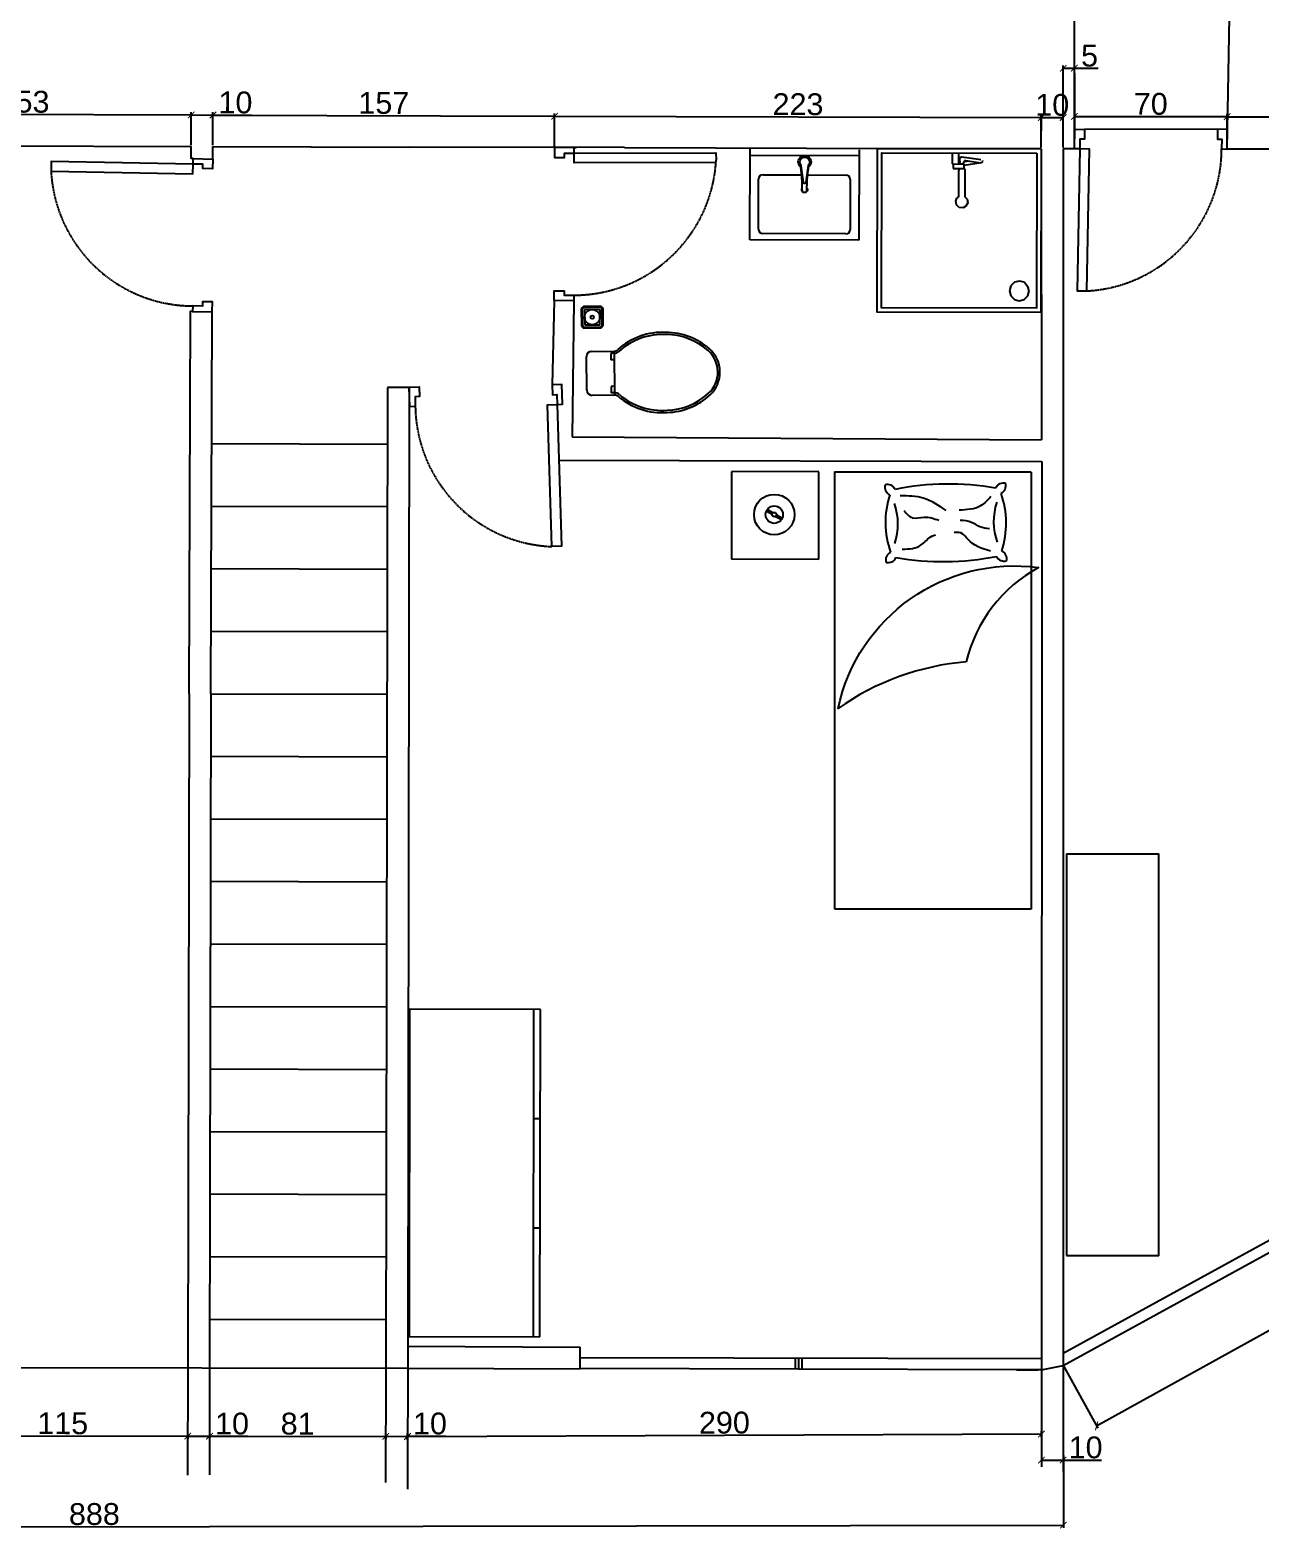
# Model space of a CAD drawing. Header units: millimetres. Extents: x 1116 to 6757, y -1736 to 5159.
# Drawn here: x 3563 to 4127, y 3823 to 4511 of the extents above; entities that cross this region are included whole.
import ezdxf

# ---------------------------------------------------------------- set-up
doc = ezdxf.new("R2010")
doc.units = ezdxf.units.MM
doc.linetypes.add('HIDDEN', pattern=[0.375, 0.25, -0.125])
for name, color, linetype in [('A-DOOR-FULL', 3, 'Continuous'), ('A-FLOOR-STRS', 3, 'Continuous'), ('A-FURN', 9, 'Continuous'), ('A-GLAZ-FULL', 4, 'Continuous'), ('A-WALL-FULL-EXTR', 1, 'Continuous'), ('A-WALL-FULL-INTR', 2, 'Continuous'), ('QUOTE', 5, 'Continuous')]:
    doc.layers.add(name, color=color, linetype=linetype)
doc.styles.get("Standard").update_dxf_attribs({"font": 'arial.ttf'})
doc.dimstyles.new('ISO-25', dxfattribs={"dimtxt": 2.5, "dimasz": 2.5, "dimexe": 1.25, "dimexo": 0.625, "dimtad": 1, "dimtxsty": 'Standard', "dimcen": 2.5, "dimadec": 0, "dimazin": 0, "dimtfac": 1, "dimtmove": 0, "dimatfit": 3, "dimfxl": 1, "dimarcsym": 0})

# ---------------------------------------------------------------- blocks, each defined once
blk = doc.blocks.new('_ArchTick')
at = {"color": 0, "linetype": 'ByBlock', "const_width": 0.15}
blk.add_lwpolyline([(-0.5, -0.5), (0.5, 0.5)], dxfattribs=at)
blk = doc.blocks.new('*D4')
at = {"layer": 'Defpoints', "color": 0, "transparency": 16777216}
for p in [(3148.78, 3890.2), (4036.74, 3891.7), (4036.85, 3825.89)]:
    blk.add_point(p, dxfattribs=at)
at = {"layer": 'QUOTE', "color": 0, "lineweight": -2, "transparency": 16777216}
for p, q in [((3148.78, 3889.57), (3148.89, 3823.14)), ((4036.74, 3891.08), (4036.85, 3824.64)), ((3148.89, 3824.39), (4036.85, 3825.89))]:
    blk.add_line(p, q, dxfattribs=at)
at = {"layer": 'QUOTE', "color": 0, "lineweight": -2, "transparency": 16777216, "xscale": 3, "yscale": 3, "zscale": 3}
for p, rotation in [((4036.85, 3825.89), 0.09722768455243386), ((3148.89, 3824.39), 180.0972276845525)]:
    blk.add_blockref('_ArchTick', p, dxfattribs=dict(at, rotation=rotation))
at = {"layer": 'QUOTE', "color": 0, "transparency": 16777216, "insert": (3592.86, 3830.87), "char_height": 10, "attachment_point": 5, "rotation": 0.09723}
blk.add_mtext('888', dxfattribs=at)
blk = doc.blocks.new('*D6')
at = {"layer": 'Defpoints', "color": 0, "transparency": 16777216}
for p in [(3645.62, 3866.62), (3726.36, 3866.49), (3726.36, 3866.49)]:
    blk.add_point(p, dxfattribs=at)
at = {"layer": 'QUOTE', "color": 0, "lineweight": -2, "transparency": 16777216}
for p, q in [((3645.62, 3866), (3645.61, 3865.37)), ((3645.62, 3866.62), (3726.36, 3866.49)), ((3726.36, 3865.87), (3726.36, 3865.24))]:
    blk.add_line(p, q, dxfattribs=at)
at = {"layer": 'QUOTE', "color": 0, "lineweight": -2, "transparency": 16777216, "xscale": 3, "yscale": 3, "zscale": 3}
for p, rotation in [((3645.62, 3866.62), 179.9067996752217), ((3726.36, 3866.49), 359.9067996752217)]:
    blk.add_blockref('_ArchTick', p, dxfattribs=dict(at, rotation=rotation))
at = {"layer": 'QUOTE', "color": 0, "transparency": 16777216, "insert": (3686, 3872.29), "char_height": 10, "attachment_point": 5, "rotation": 359.9068}
blk.add_mtext('81', dxfattribs=at)
blk = doc.blocks.new('*D7')
at = {"layer": 'Defpoints', "color": 0, "transparency": 16777216}
for p in [(3736.35, 3864.24), (4026.78, 3867.63), (4026.79, 3865.47)]:
    blk.add_point(p, dxfattribs=at)
at = {"layer": 'QUOTE', "color": 0, "lineweight": -2, "transparency": 16777216}
for p, q in [((4026.79, 3866.1), (4026.78, 3868.88)), ((3736.35, 3864.87), (3736.34, 3867.65)), ((3736.34, 3866.4), (4026.78, 3867.63))]:
    blk.add_line(p, q, dxfattribs=at)
at = {"layer": 'QUOTE', "color": 0, "lineweight": -2, "transparency": 16777216, "xscale": 3, "yscale": 3, "zscale": 3}
for p, rotation in [((3736.34, 3866.4), 180.243391211862), ((4026.78, 3867.63), 0.2433912118619728)]:
    blk.add_blockref('_ArchTick', p, dxfattribs=dict(at, rotation=rotation))
at = {"layer": 'QUOTE', "color": 0, "transparency": 16777216, "insert": (3881.54, 3872.75), "char_height": 10, "attachment_point": 5, "rotation": 0.24339}
blk.add_mtext('290', dxfattribs=at)
blk = doc.blocks.new('*D8')
at = {"layer": 'Defpoints', "color": 0, "transparency": 16777216}
for p in [(4441.85, 4123.68), (4457.21, 4095.99), (4036.74, 3899.02)]:
    blk.add_point(p, dxfattribs=at)
at = {"layer": 'QUOTE', "color": 0, "lineweight": -2, "transparency": 16777216}
for p, q in [((4442.16, 4123.13), (4457.82, 4094.89)), ((4052.1, 3871.33), (4457.21, 4095.99)), ((4037.04, 3898.47), (4052.7, 3870.23))]:
    blk.add_line(p, q, dxfattribs=at)
at = {"layer": 'QUOTE', "color": 0, "lineweight": -2, "transparency": 16777216, "xscale": 3, "yscale": 3, "zscale": 3}
for p, rotation in [((4457.21, 4095.99), 29.01081210892171), ((4052.1, 3871.33), 209.0108121089217)]:
    blk.add_blockref('_ArchTick', p, dxfattribs=dict(at, rotation=rotation))
at = {"layer": 'QUOTE', "color": 0, "transparency": 16777216, "insert": (4251.87, 3988.67), "char_height": 10, "attachment_point": 5, "rotation": 29.01081}
blk.add_mtext('463', dxfattribs=at)
blk = doc.blocks.new('*D15')
at = {"layer": 'Defpoints', "color": 0, "transparency": 16777216}
for p in [(3635.62, 3866.64), (3645.62, 3866.62), (3645.62, 3866.62)]:
    blk.add_point(p, dxfattribs=at)
at = {"layer": 'QUOTE', "color": 0, "lineweight": -2, "transparency": 16777216}
for p, q in [((3635.62, 3866.64), (3645.62, 3866.62)), ((3635.62, 3866.02), (3635.62, 3865.39)), ((3645.61, 3866), (3645.61, 3865.37)), ((3645.62, 3866.62), (3663.22, 3866.59))]:
    blk.add_line(p, q, dxfattribs=at)
at = {"layer": 'QUOTE', "color": 0, "lineweight": -2, "transparency": 16777216, "xscale": 3, "yscale": 3, "zscale": 3}
for p, rotation in [((3635.62, 3866.64), 179.8865817669656), ((3645.62, 3866.62), 359.8865817669657)]:
    blk.add_blockref('_ArchTick', p, dxfattribs=dict(at, rotation=rotation))
at = {"layer": 'QUOTE', "color": 0, "transparency": 16777216, "insert": (3655.93, 3872.33), "char_height": 10, "attachment_point": 5, "rotation": 359.88658}
blk.add_mtext('10', dxfattribs=at)
blk = doc.blocks.new('*D16')
at = {"layer": 'Defpoints', "color": 0, "transparency": 16777216}
for p in [(3726.36, 3866.49), (3736.34, 3866.57), (3736.34, 3866.53)]:
    blk.add_point(p, dxfattribs=at)
at = {"layer": 'QUOTE', "color": 0, "lineweight": -2, "transparency": 16777216}
for p, q in [((3726.35, 3867.12), (3726.35, 3867.78)), ((3726.36, 3866.53), (3736.34, 3866.57)), ((3736.34, 3867.16), (3736.34, 3867.82)), ((3736.34, 3866.57), (3753.94, 3866.64))]:
    blk.add_line(p, q, dxfattribs=at)
at = {"layer": 'QUOTE', "color": 0, "lineweight": -2, "transparency": 16777216, "xscale": 3, "yscale": 3, "zscale": 3}
for p, rotation in [((3726.36, 3866.53), 180.2375503254737), ((3736.34, 3866.57), 0.2375503254737732)]:
    blk.add_blockref('_ArchTick', p, dxfattribs=dict(at, rotation=rotation))
at = {"layer": 'QUOTE', "color": 0, "transparency": 16777216, "insert": (3746.62, 3872.34), "char_height": 10, "attachment_point": 5, "rotation": 0.23755}
blk.add_mtext('10', dxfattribs=at)
blk = doc.blocks.new('*D28')
at = {"layer": 'Defpoints', "color": 0, "transparency": 16777216}
for p in [(4026.78, 3867.63), (4036.74, 3867.63), (4036.74, 3855.68)]:
    blk.add_point(p, dxfattribs=at)
at = {"layer": 'QUOTE', "color": 0, "lineweight": -2, "transparency": 16777216}
for p, q in [((4026.78, 3867.01), (4026.78, 3854.43)), ((4036.74, 3867.01), (4036.74, 3854.43)), ((4026.78, 3855.68), (4036.74, 3855.68)), ((4036.74, 3855.68), (4054.34, 3855.68))]:
    blk.add_line(p, q, dxfattribs=at)
at = {"layer": 'QUOTE', "color": 0, "lineweight": -2, "transparency": 16777216, "xscale": 3, "yscale": 3, "zscale": 3, "rotation": 180}
blk.add_blockref('_ArchTick', (4026.78, 3855.68), dxfattribs=at)
at = {"layer": 'QUOTE', "color": 0, "lineweight": -2, "transparency": 16777216, "xscale": 3, "yscale": 3, "zscale": 3}
blk.add_blockref('_ArchTick', (4036.74, 3855.68), dxfattribs=at)
at = {"layer": 'QUOTE', "color": 0, "transparency": 16777216, "insert": (4047.04, 3861.41), "char_height": 10, "attachment_point": 5}
blk.add_mtext('10', dxfattribs=at)
blk = doc.blocks.new('*D30')
at = {"layer": 'Defpoints', "color": 0, "transparency": 16777216}
for p in [(3521.08, 3866.87), (3635.62, 3866.68), (3635.62, 3866.64)]:
    blk.add_point(p, dxfattribs=at)
at = {"layer": 'QUOTE', "color": 0, "lineweight": -2, "transparency": 16777216}
for p, q in [((3521.08, 3866.83), (3635.62, 3866.64)), ((3521.08, 3866.25), (3521.08, 3865.58)), ((3635.62, 3866.06), (3635.62, 3865.39))]:
    blk.add_line(p, q, dxfattribs=at)
at = {"layer": 'QUOTE', "color": 0, "lineweight": -2, "transparency": 16777216, "xscale": 3, "yscale": 3, "zscale": 3}
for p, rotation in [((3521.08, 3866.83), 179.9062346471428), ((3635.62, 3866.64), 359.9062346471428)]:
    blk.add_blockref('_ArchTick', p, dxfattribs=dict(at, rotation=rotation))
at = {"layer": 'QUOTE', "color": 0, "transparency": 16777216, "insert": (3578.36, 3872.47), "char_height": 10, "attachment_point": 5, "rotation": 359.90623}
blk.add_mtext('115', dxfattribs=at)
blk = doc.blocks.new('*D34')
at = {"layer": 'Defpoints', "color": 0, "transparency": 16777216}
for p in [(3637.2, 4472.06), (3484, 4458.18), (3637.15, 4457.64)]:
    blk.add_point(p, dxfattribs=at)
at = {"layer": 'QUOTE', "color": 0, "lineweight": -2, "transparency": 16777216}
for p, q in [((3484, 4458.8), (3484.05, 4473.85)), ((3484.05, 4472.6), (3637.2, 4472.06)), ((3637.15, 4458.26), (3637.2, 4473.31))]:
    blk.add_line(p, q, dxfattribs=at)
at = {"layer": 'QUOTE', "color": 0, "lineweight": -2, "transparency": 16777216, "xscale": 3, "yscale": 3, "zscale": 3}
for p, rotation in [((3484.05, 4472.6), 179.7977487236285), ((3637.2, 4472.06), 359.7977487236285)]:
    blk.add_blockref('_ArchTick', p, dxfattribs=dict(at, rotation=rotation))
at = {"layer": 'QUOTE', "color": 0, "transparency": 16777216, "insert": (3560.64, 4478.06), "char_height": 10, "attachment_point": 5, "rotation": 359.79775}
blk.add_mtext('153', dxfattribs=at)
blk = doc.blocks.new('*D35')
at = {"layer": 'Defpoints', "color": 0, "transparency": 16777216}
for p in [(3647.2, 4472.02), (3637.15, 4457.64), (3647.15, 4457.6)]:
    blk.add_point(p, dxfattribs=at)
at = {"layer": 'QUOTE', "color": 0, "lineweight": -2, "transparency": 16777216}
for p, q in [((3637.15, 4458.26), (3637.2, 4473.31)), ((3637.2, 4472.06), (3647.2, 4472.02)), ((3647.15, 4458.23), (3647.2, 4473.27)), ((3647.2, 4472.02), (3664.79, 4471.96))]:
    blk.add_line(p, q, dxfattribs=at)
at = {"layer": 'QUOTE', "color": 0, "lineweight": -2, "transparency": 16777216, "xscale": 3, "yscale": 3, "zscale": 3}
for p, rotation in [((3637.2, 4472.06), 179.8042243895231), ((3647.2, 4472.02), 359.8042243895231)]:
    blk.add_blockref('_ArchTick', p, dxfattribs=dict(at, rotation=rotation))
at = {"layer": 'QUOTE', "color": 0, "transparency": 16777216, "insert": (3657.51, 4477.72), "char_height": 10, "attachment_point": 5, "rotation": 359.80422}
blk.add_mtext('10', dxfattribs=at)
blk = doc.blocks.new('*D36')
at = {"layer": 'Defpoints', "color": 0, "transparency": 16777216}
for p in [(3803.72, 4471.48), (3647.15, 4457.61), (3803.67, 4457.07)]:
    blk.add_point(p, dxfattribs=at)
at = {"layer": 'QUOTE', "color": 0, "lineweight": -2, "transparency": 16777216}
for p, q in [((3647.15, 4458.24), (3647.2, 4473.26)), ((3647.2, 4472.01), (3803.72, 4471.48)), ((3803.67, 4457.7), (3803.72, 4472.73))]:
    blk.add_line(p, q, dxfattribs=at)
at = {"layer": 'QUOTE', "color": 0, "lineweight": -2, "transparency": 16777216, "xscale": 3, "yscale": 3, "zscale": 3}
for p, rotation in [((3647.2, 4472.01), 179.8034051114933), ((3803.72, 4471.48), 359.8034051114932)]:
    blk.add_blockref('_ArchTick', p, dxfattribs=dict(at, rotation=rotation))
at = {"layer": 'QUOTE', "color": 0, "transparency": 16777216, "insert": (3725.48, 4477.47), "char_height": 10, "attachment_point": 5, "rotation": 359.80341}
blk.add_mtext('157', dxfattribs=at)
blk = doc.blocks.new('*D37')
at = {"layer": 'Defpoints', "color": 0, "transparency": 16777216}
for p in [(4026.77, 4470.88), (3803.67, 4457.08), (4026.74, 4456.5)]:
    blk.add_point(p, dxfattribs=at)
at = {"layer": 'QUOTE', "color": 0, "lineweight": -2, "transparency": 16777216}
for p, q in [((3803.67, 4457.7), (3803.71, 4472.71)), ((3803.71, 4471.46), (4026.77, 4470.88)), ((4026.74, 4457.12), (4026.78, 4472.13))]:
    blk.add_line(p, q, dxfattribs=at)
at = {"layer": 'QUOTE', "color": 0, "lineweight": -2, "transparency": 16777216, "xscale": 3, "yscale": 3, "zscale": 3}
for p, rotation in [((3803.71, 4471.46), 179.850763264979), ((4026.77, 4470.88), 359.850763264979)]:
    blk.add_blockref('_ArchTick', p, dxfattribs=dict(at, rotation=rotation))
at = {"layer": 'QUOTE', "color": 0, "transparency": 16777216, "insert": (3915.26, 4476.91), "char_height": 10, "attachment_point": 5, "rotation": 359.85076}
blk.add_mtext('223', dxfattribs=at)
blk = doc.blocks.new('*D38')
at = {"layer": 'Defpoints', "color": 0, "transparency": 16777216}
for p in [(4036.75, 4470.88), (4026.74, 4456.5), (4036.74, 4456.49)]:
    blk.add_point(p, dxfattribs=at)
at = {"layer": 'QUOTE', "color": 0, "lineweight": -2, "transparency": 16777216}
for p, q in [((4026.74, 4457.12), (4026.75, 4472.14)), ((4026.75, 4470.89), (4036.75, 4470.88)), ((4036.74, 4457.11), (4036.75, 4472.13))]:
    blk.add_line(p, q, dxfattribs=at)
at = {"layer": 'QUOTE', "color": 0, "lineweight": -2, "transparency": 16777216, "xscale": 3, "yscale": 3, "zscale": 3}
for p, rotation in [((4026.75, 4470.89), 179.9621083414018), ((4036.75, 4470.88), 359.9621083414019)]:
    blk.add_blockref('_ArchTick', p, dxfattribs=dict(at, rotation=rotation))
at = {"layer": 'QUOTE', "color": 0, "transparency": 16777216, "insert": (4031.75, 4476.61), "char_height": 10, "attachment_point": 5, "rotation": 359.96211}
blk.add_mtext('10', dxfattribs=at)
blk = doc.blocks.new('*D39')
at = {"layer": 'Defpoints', "color": 0, "transparency": 16777216}
for p in [(4041.9, 4493.45), (4036.74, 4456.49), (4041.88, 4456.49)]:
    blk.add_point(p, dxfattribs=at)
at = {"layer": 'QUOTE', "color": 0, "lineweight": -2, "transparency": 16777216}
for p, q in [((4036.74, 4457.11), (4036.76, 4494.71)), ((4041.88, 4457.11), (4041.9, 4494.7)), ((4036.76, 4493.46), (4041.9, 4493.45)), ((4041.9, 4493.45), (4052.78, 4493.45))]:
    blk.add_line(p, q, dxfattribs=at)
at = {"layer": 'QUOTE', "color": 0, "lineweight": -2, "transparency": 16777216, "xscale": 3, "yscale": 3, "zscale": 3}
for p, rotation in [((4036.76, 4493.46), 179.9621083413978), ((4041.9, 4493.45), 359.9621083413978)]:
    blk.add_blockref('_ArchTick', p, dxfattribs=dict(at, rotation=rotation))
at = {"layer": 'QUOTE', "color": 0, "transparency": 16777216, "insert": (4048.84, 4499.16), "char_height": 10, "attachment_point": 5, "rotation": 359.96211}
blk.add_mtext('5', dxfattribs=at)
blk = doc.blocks.new('*D40')
at = {"layer": 'Defpoints', "color": 0, "transparency": 16777216}
for p in [(4111.9, 4471.26), (4041.88, 4456.53), (4111.87, 4456.4)]:
    blk.add_point(p, dxfattribs=at)
at = {"layer": 'QUOTE', "color": 0, "lineweight": -2, "transparency": 16777216}
for p, q in [((4041.88, 4457.16), (4041.91, 4472.64)), ((4041.91, 4471.39), (4111.9, 4471.26)), ((4111.87, 4457.03), (4111.9, 4472.51))]:
    blk.add_line(p, q, dxfattribs=at)
at = {"layer": 'QUOTE', "color": 0, "lineweight": -2, "transparency": 16777216, "xscale": 3, "yscale": 3, "zscale": 3}
for p, rotation in [((4041.91, 4471.39), 179.8934325232103), ((4111.9, 4471.26), 359.8934325232102)]:
    blk.add_blockref('_ArchTick', p, dxfattribs=dict(at, rotation=rotation))
at = {"layer": 'QUOTE', "color": 0, "transparency": 16777216, "insert": (4076.91, 4477.06), "char_height": 10, "attachment_point": 5, "rotation": 359.89343}
blk.add_mtext('70', dxfattribs=at)
blk = doc.blocks.new('*D41')
at = {"layer": 'Defpoints', "color": 0, "transparency": 16777216}
for p in [(4276.39, 4471.16), (4111.87, 4456.4), (4276.38, 4456.31)]:
    blk.add_point(p, dxfattribs=at)
at = {"layer": 'QUOTE', "color": 0, "lineweight": -2, "transparency": 16777216}
for p, q in [((4111.87, 4457.03), (4111.88, 4472.5)), ((4111.88, 4471.25), (4276.39, 4471.16)), ((4276.38, 4456.93), (4276.39, 4472.41))]:
    blk.add_line(p, q, dxfattribs=at)
at = {"layer": 'QUOTE', "color": 0, "lineweight": -2, "transparency": 16777216, "xscale": 3, "yscale": 3, "zscale": 3}
for p, rotation in [((4111.88, 4471.25), 179.9677185186869), ((4276.39, 4471.16), 359.9677185186869)]:
    blk.add_blockref('_ArchTick', p, dxfattribs=dict(at, rotation=rotation))
at = {"layer": 'QUOTE', "color": 0, "transparency": 16777216, "insert": (4194.13, 4476.94), "char_height": 10, "attachment_point": 5, "rotation": 359.96772}
blk.add_mtext('165', dxfattribs=at)

msp = doc.modelspace()

# ---------------------------------------------------------------- linework, layer by layer
at = {"layer": 'A-DOOR-FULL'}
for points in [[(4044.38, 4456.484), (4041.881, 4456.532), (4042.054, 4465.531), (4046.554, 4465.444), (4046.467, 4460.945), (4044.467, 4460.983), (4044.38, 4456.484)], [(4109.369, 4456.45), (4111.868, 4456.402), (4112.042, 4465.4), (4107.543, 4465.487), (4107.456, 4460.988), (4109.456, 4460.949), (4109.369, 4456.45)], [(3812.67, 4454.564), (3812.67, 4457.064), (3803.67, 4457.074), (3803.67, 4452.574), (3808.229, 4452.569), (3808.229, 4454.569), (3812.729, 4454.564)], [(3877.655, 4450.225), (3812.656, 4450.032), (3812.67, 4454.532), (3877.67, 4454.725), (3877.748, 4451.35)], [(4047.625, 4391.409), (4048.879, 4456.397), (4044.38, 4456.484), (4043.125, 4391.496), (4047.625, 4391.409)], [(3573.005, 4446.286), (3637.993, 4445.031), (3638.08, 4449.53), (3573.092, 4450.785), (3573.005, 4446.286)], [(3638.08, 4449.53), (3638.128, 4452.03), (3647.127, 4451.856), (3647.04, 4447.357), (3642.541, 4447.444), (3642.579, 4449.443), (3638.08, 4449.53)], [(3812.564, 4389.482), (3812.564, 4386.917), (3803.564, 4386.973), (3803.564, 4391.473), (3808.123, 4391.445), (3808.123, 4389.478), (3812.623, 4389.45)], [(3637.938, 4384.539), (3637.889, 4382.039), (3646.888, 4381.865), (3646.974, 4386.364), (3642.475, 4386.451), (3642.437, 4384.452), (3637.938, 4384.539)], [(3739.92, 4338.431), (3737.421, 4338.351), (3737.135, 4347.347), (3741.633, 4347.49), (3741.776, 4342.992), (3739.777, 4342.929), (3739.92, 4338.431)], [(3804.904, 4339.381), (3807.403, 4339.46), (3807.118, 4348.456), (3802.62, 4348.313), (3802.763, 4343.815), (3804.762, 4343.879), (3804.904, 4339.381)], [(3802.469, 4274.271), (3800.407, 4339.238), (3804.904, 4339.381), (3806.966, 4274.414), (3802.469, 4274.271)]]:
    msp.add_lwpolyline(points, dxfattribs=at)
at = {"layer": 'A-DOOR-FULL', "linetype": 'HIDDEN'}
for centre, radius, start, end in [((4044.103, 4456.58), 65.266, 273.093104, 359.885998), ((3638.214, 4449.824), 65.304, 183.106226, 269.757478), ((3812.409, 4454.885), 65.435, 270.13642, 356.903758), ((3805.197, 4339.518), 65.304, 180.954325, 267.605578)]:
    msp.add_arc(centre, radius, start, end, dxfattribs=at)
at = {"layer": 'A-FLOOR-STRS'}
msp.add_line((4107.543, 4465.487), (4046.554, 4465.444), dxfattribs=at)
at = {"layer": 'A-FLOOR-STRS', "ltscale": 0.1}
for p, q in [((3646.477, 4321.455), (3727.102, 4321.262)), ((3646.42, 4292.8), (3727.055, 4292.607)), ((3646.363, 4264.145), (3727.009, 4263.952)), ((3646.305, 4235.491), (3726.962, 4235.298)), ((3646.29, 4206.836), (3726.915, 4206.643)), ((3646.232, 4178.181), (3726.868, 4177.988)), ((3646.175, 4149.527), (3726.821, 4149.334)), ((3646.117, 4120.872), (3726.774, 4120.68)), ((3646.088, 4092.218), (3726.727, 4092.026)), ((3646.059, 4063.564), (3726.68, 4063.372)), ((3646.029, 4034.91), (3726.633, 4034.717)), ((3646, 4006.256), (3726.586, 4006.063)), ((3645.971, 3977.601), (3726.539, 3977.409)), ((3645.941, 3948.947), (3726.492, 3948.755)), ((3645.912, 3920.293), (3726.445, 3920.101))]:
    msp.add_line(p, q, dxfattribs=at)
at = {"layer": 'A-FURN'}
for p, q in [((3893.197, 4414.842), (3893.374, 4456.306)), ((3943.351, 4453.369), (3893.342, 4453.54)), ((3943.35, 4456.092), (3943.194, 4414.671)), ((3985.936, 4454.576), (3985.926, 4449.576)), ((3988.926, 4449.57), (3988.936, 4454.57)), ((3989.944, 4452.784), (3990.337, 4452.862)), ((3990.337, 4452.862), (3991.185, 4452.746)), ((3985.926, 4449.576), (3988.926, 4449.57)), ((3986.426, 4449.575), (3986.422, 4447.575)), ((3986.422, 4447.575), (3988.422, 4447.571)), ((3988.422, 4447.571), (3991.422, 4447.566)), ((3988.896, 4434.571), (3988.92, 4446.549)), ((3988.92, 4447.353), (3988.92, 4446.549)), ((3991.722, 4447.348), (3988.92, 4447.353)), ((3991.426, 4449.566), (3988.926, 4449.57)), ((3989.015, 4450.332), (3988.928, 4450.398)), ((3989.226, 4450.289), (3989.015, 4450.332)), ((3989.461, 4450.33), (3989.226, 4450.289)), ((3989.448, 4447.352), (3989.455, 4447.358)), ((3989.456, 4447.569), (3989.455, 4447.352)), ((3989.462, 4450.681), (3989.46, 4449.569)), ((3989.462, 4450.681), (3989.465, 4452.007)), ((3989.465, 4452.007), (3989.587, 4452.471)), ((3989.587, 4452.471), (3989.944, 4452.784)), ((3991.156, 4447.566), (3991.155, 4447.349)), ((3991.161, 4450.314), (3991.16, 4449.566)), ((3991.283, 4450.778), (3991.161, 4450.314)), ((3991.185, 4452.746), (3992.555, 4452.543)), ((3993.922, 4450.889), (3991.216, 4450.523)), ((3991.641, 4451.092), (3991.283, 4450.778)), ((3991.422, 4447.566), (3991.426, 4449.566)), ((3999.156, 4450.097), (3991.425, 4448.878)), ((3992.034, 4451.169), (3991.641, 4451.092)), ((3991.722, 4447.348), (3991.696, 4434.565)), ((3992.034, 4451.169), (3999.044, 4450.129)), ((3992.555, 4452.543), (3995.831, 4452.057)), ((3995.831, 4452.057), (3999.109, 4451.57)), ((3999.494, 4450.298), (3999.156, 4450.099)), ((3999.156, 4450.099), (3999.156, 4450.097)), ((3999.686, 4450.56), (3999.494, 4450.298)), ((3999.659, 4451.178), (3999.729, 4450.86)), ((3999.729, 4450.86), (3999.686, 4450.56)), ((3897.16, 4419.653), (3897.225, 4442.668)), ((3899.232, 4444.66), (3916.926, 4444.572)), ((3919.682, 4444.562), (3937.232, 4444.517)), ((3939.224, 4442.51), (3939.138, 4419.51)), ((3987.509, 4432.525), (3988.083, 4433.955)), ((3987.875, 4430.824), (3987.509, 4432.525)), ((3988.083, 4433.955), (3988.896, 4434.571)), ((3991.696, 4434.565), (3992.743, 4433.39)), ((3992.743, 4433.39), (3993.009, 4431.723)), ((3989.152, 4429.66), (3987.875, 4430.824)), ((3990.868, 4429.505), (3989.152, 4429.66)), ((3992.232, 4430.209), (3990.868, 4429.505)), ((3993.009, 4431.723), (3992.232, 4430.209)), ((3943.194, 4414.671), (3893.196, 4414.842)), ((3937.13, 4417.518), (3899.143, 4417.647)), ((4012.721, 4393.669), (4012.127, 4391.392)), ((4012.127, 4391.392), (4012.712, 4389.112)), ((4014.415, 4395.355), (4012.721, 4393.669)), ((4016.697, 4395.901), (4014.415, 4395.355)), ((4018.858, 4395.347), (4016.697, 4395.901)), ((4019.688, 4394.552), (4018.858, 4395.347)), ((4019.688, 4394.552), (4020.64, 4393.478)), ((4020.615, 4389.096), (4021.17, 4391.413)), ((4021.17, 4391.413), (4020.64, 4393.478)), ((3816.916, 4384.343), (3815.929, 4383.33)), ((3824.916, 4384.445), (3816.916, 4384.343)), ((3825.928, 4383.458), (3824.916, 4384.445)), ((4012.712, 4389.112), (4014.4, 4387.419)), ((4014.4, 4387.419), (4016.6, 4386.904)), ((4016.6, 4386.904), (4018.882, 4387.41)), ((4018.882, 4387.41), (4020.615, 4389.096)), ((3815.929, 4383.33), (3816.031, 4375.331)), ((3817.13, 4383.846), (3816.432, 4383.13)), ((3816.432, 4383.13), (3816.529, 4375.544)), ((3824.715, 4383.943), (3817.13, 4383.846)), ((3817.557, 4382.851), (3817.437, 4382.728)), ((3817.437, 4382.728), (3817.523, 4375.971)), ((3824.313, 4382.937), (3817.557, 4382.851)), ((3824.436, 4382.818), (3824.313, 4382.937)), ((3824.523, 4376.061), (3824.436, 4382.818)), ((3825.431, 4383.245), (3824.715, 4383.943)), ((3825.528, 4375.659), (3825.431, 4383.245)), ((3826.03, 4375.459), (3825.928, 4383.458)), ((3816.031, 4375.331), (3817.044, 4374.344)), ((3816.529, 4375.544), (3817.245, 4374.846)), ((3817.044, 4374.344), (3825.043, 4374.446)), ((3817.245, 4374.846), (3824.83, 4374.943)), ((3817.523, 4375.971), (3817.646, 4375.852)), ((3817.646, 4375.852), (3824.403, 4375.938)), ((3824.403, 4375.938), (3824.523, 4376.061)), ((3824.83, 4374.943), (3825.528, 4375.659)), ((3825.043, 4374.446), (3826.03, 4375.459)), ((3820.644, 4363.69), (3830.979, 4363.822)), ((3830.979, 4363.822), (3831.236, 4343.692)), ((3818.502, 4345.898), (3818.306, 4361.291)), ((3830.991, 4362.822), (3829.491, 4362.803)), ((3829.491, 4362.803), (3829.53, 4359.803)), ((3831.03, 4359.822), (3829.53, 4359.803)), ((3830.991, 4362.822), (3831.03, 4359.822)), ((3831.236, 4343.692), (3820.901, 4343.56)), ((3831.185, 4347.692), (3829.685, 4347.672)), ((3829.685, 4347.672), (3829.723, 4344.673)), ((3831.223, 4344.692), (3829.723, 4344.673)), ((3932.082, 4108.045), (3932.082, 4308.468)), ((4022.061, 4308.409), (4022.061, 4108.045)), ((4038.229, 4133.492), (4080.539, 4133.492)), ((4022.061, 4108.045), (3932.082, 4108.045)), ((4080.539, 3949.297), (4038.229, 3949.297))]:
    msp.add_line(p, q, dxfattribs=at)
at = {"layer": 'A-FURN', "ltscale": 0.1}
for p, q in [((3924.818, 4308.481), (3884.818, 4308.596)), ((3884.818, 4308.468), (3884.818, 4268.468)), ((3924.809, 4268.468), (3924.809, 4308.468)), ((4022.061, 4308.363), (3932.041, 4308.422)), ((3903.383, 4289.003), (3900.686, 4290.497)), ((3903.77, 4289.702), (3901.073, 4291.197)), ((3904.986, 4288.114), (3907.683, 4286.619)), ((3905.374, 4288.814), (3908.07, 4287.319)), ((3884.809, 4268.596), (3924.809, 4268.481)), ((4038.229, 4133.492), (4038.229, 3949.472)), ((4080.539, 3949.297), (4080.539, 4133.492)), ((3737.268, 4062.247), (3737.022, 3912.247)), ((3797.268, 4062.149), (3737.268, 4062.247)), ((3794.022, 3912.154), (3794.268, 4062.153)), ((3797.022, 3912.149), (3797.268, 4062.149)), ((3794.186, 4012.154), (3797.186, 4012.149)), ((3794.104, 3962.154), (3797.104, 3962.149)), ((3737.022, 3912.247), (3797.022, 3912.149))]:
    msp.add_line(p, q, dxfattribs=at)
at = {"layer": 'A-FURN', "ltscale": 4}
for points in [[(3916.63, 4448.105, -0.2437367), (3915.394, 4450.514, -1), (3921.278, 4450.492, -0.244286), (3920.018, 4448.089)], [(3916.35, 4449.486, -0.1216881), (3916.096, 4450.53, -1), (3920.576, 4450.513, -0.123107), (3920.308, 4449.46)], [(3917.334, 4437.174), (3917.328, 4437.205), (3917.321, 4437.236), (3917.313, 4437.267), (3917.306, 4437.299), (3917.298, 4437.33), (3917.29, 4437.361), (3917.283, 4437.393), (3917.275, 4437.424), (3917.267, 4437.456), (3917.259, 4437.488), (3917.252, 4437.519), (3917.245, 4437.551), (3917.238, 4437.583), (3917.231, 4437.614), (3917.225, 4437.646), (3917.219, 4437.677), (3917.214, 4437.709), (3917.209, 4437.741), (3917.205, 4437.772), (3917.201, 4437.804), (3917.196, 4437.857), (3917.192, 4437.91), (3917.19, 4437.964), (3917.188, 4438.018), (3917.186, 4438.072), (3917.186, 4438.127), (3917.186, 4438.183), (3917.186, 4438.238), (3917.187, 4438.294), (3917.189, 4438.349), (3917.19, 4438.405), (3917.192, 4438.461), (3917.194, 4438.516), (3917.196, 4438.572), (3917.197, 4438.627), (3917.199, 4438.682), (3917.2, 4438.736), (3917.201, 4438.79), (3917.202, 4438.844), (3917.202, 4438.897), (3917.202, 4438.988), (3917.202, 4439.078), (3917.201, 4439.169), (3917.2, 4439.259), (3917.2, 4439.35), (3917.199, 4439.441), (3917.198, 4439.531), (3917.197, 4439.622), (3917.195, 4439.713), (3917.194, 4439.803), (3917.193, 4439.894), (3917.191, 4439.984), (3917.19, 4440.075), (3917.188, 4440.166), (3917.187, 4440.256), (3917.185, 4440.347), (3917.183, 4440.437), (3917.182, 4440.528), (3917.18, 4440.619), (3917.178, 4440.709), (3917.172, 4440.986), (3917.163, 4441.263), (3917.152, 4441.539), (3917.138, 4441.815), (3917.123, 4442.091), (3917.106, 4442.367), (3917.088, 4442.643), (3917.068, 4442.919), (3917.047, 4443.195), (3917.024, 4443.47), (3917.001, 4443.746), (3916.977, 4444.021), (3916.952, 4444.296), (3916.926, 4444.572), (3916.9, 4444.847), (3916.874, 4445.122), (3916.848, 4445.398), (3916.821, 4445.673), (3916.795, 4445.949), (3916.769, 4446.224), (3916.763, 4446.291), (3916.756, 4446.358), (3916.749, 4446.425), (3916.741, 4446.492), (3916.733, 4446.559), (3916.725, 4446.626), (3916.717, 4446.693), (3916.709, 4446.76), (3916.7, 4446.827), (3916.692, 4446.894), (3916.684, 4446.961), (3916.676, 4447.028), (3916.669, 4447.095), (3916.661, 4447.162), (3916.655, 4447.229), (3916.648, 4447.296), (3916.642, 4447.363), (3916.637, 4447.431), (3916.632, 4447.498), (3916.629, 4447.565), (3916.626, 4447.633), (3916.624, 4447.701), (3916.623, 4447.77), (3916.622, 4447.838), (3916.622, 4447.906), (3916.623, 4447.974), (3916.623, 4448.042), (3916.623, 4448.11), (3916.623, 4448.179), (3916.623, 4448.247), (3916.622, 4448.315), (3916.62, 4448.382), (3916.617, 4448.45), (3916.612, 4448.518), (3916.607, 4448.586), (3916.6, 4448.654), (3916.59, 4448.721), (3917.637, 4441.219, 0.7581403), (3918.959, 4441.214), (3920.082, 4448.843), (3920.097, 4448.91), (3920.105, 4448.938), (3920.113, 4448.966), (3920.121, 4448.994), (3920.131, 4449.022), (3920.141, 4449.05), (3920.151, 4449.077), (3920.161, 4449.105), (3920.172, 4449.133), (3920.183, 4449.161), (3920.195, 4449.188), (3920.206, 4449.216), (3920.218, 4449.243), (3920.23, 4449.271), (3920.242, 4449.298), (3920.253, 4449.325), (3920.265, 4449.353), (3920.276, 4449.38), (3920.287, 4449.407), (3920.298, 4449.434), (3920.309, 4449.461)], [(3919.378, 4438.511, -0.1503111), (3919.602, 4437.773, -1), (3916.979, 4437.783, -0.1450626), (3917.193, 4438.497)]]:
    msp.add_lwpolyline(points, format="xyb", dxfattribs=at)
at = {"layer": 'A-FURN'}
msp.add_lwpolyline([(4026.737, 4456.496), (4026.589, 4381.496), (3951.589, 4381.644), (3951.737, 4456.644), (4026.737, 4456.496)], dxfattribs=at)
msp.add_lwpolyline([(4024.733, 4454.5), (4024.593, 4383.5), (3953.593, 4383.64), (3953.733, 4454.64)], close=True, dxfattribs=at)
at = {"layer": 'A-FURN', "ltscale": 4}
for points in [[(3916.341, 4449.511), (3916.351, 4449.482), (3916.361, 4449.452), (3916.372, 4449.423), (3916.383, 4449.394), (3916.394, 4449.365), (3916.405, 4449.336), (3916.417, 4449.306), (3916.428, 4449.277), (3916.44, 4449.248), (3916.451, 4449.219), (3916.463, 4449.19), (3916.474, 4449.16), (3916.485, 4449.131), (3916.495, 4449.102), (3916.506, 4449.072), (3916.516, 4449.043), (3916.525, 4449.013), (3916.534, 4448.983), (3916.543, 4448.954), (3916.55, 4448.924), (3916.566, 4448.856), (3916.579, 4448.789), (3916.59, 4448.721)], [(3919.218, 4437.166), (3919.226, 4437.197), (3919.233, 4437.229), (3919.241, 4437.26), (3919.25, 4437.291), (3919.258, 4437.322), (3919.266, 4437.354), (3919.275, 4437.385), (3919.284, 4437.417), (3919.292, 4437.448), (3919.3, 4437.48), (3919.309, 4437.511), (3919.317, 4437.543), (3919.324, 4437.574), (3919.332, 4437.606), (3919.338, 4437.638), (3919.345, 4437.669), (3919.351, 4437.701), (3919.356, 4437.733), (3919.361, 4437.764), (3919.365, 4437.796), (3919.371, 4437.848), (3919.375, 4437.901), (3919.378, 4437.955), (3919.381, 4438.009), (3919.383, 4438.063), (3919.384, 4438.118), (3919.384, 4438.174), (3919.384, 4438.229), (3919.383, 4438.285), (3919.383, 4438.341), (3919.381, 4438.397), (3919.38, 4438.453), (3919.378, 4438.508), (3919.377, 4438.564), (3919.375, 4438.619), (3919.374, 4438.674), (3919.373, 4438.728), (3919.372, 4438.782), (3919.372, 4438.836), (3919.372, 4438.889), (3919.373, 4438.988), (3919.374, 4439.088), (3919.376, 4439.188), (3919.377, 4439.288), (3919.378, 4439.388), (3919.38, 4439.488), (3919.382, 4439.588), (3919.384, 4439.688), (3919.386, 4439.787), (3919.388, 4439.887), (3919.39, 4439.987), (3919.392, 4440.087), (3919.395, 4440.187), (3919.397, 4440.287), (3919.4, 4440.386), (3919.403, 4440.486), (3919.406, 4440.586), (3919.409, 4440.686), (3919.412, 4440.786), (3919.415, 4440.886), (3919.426, 4441.169), (3919.438, 4441.452), (3919.453, 4441.735), (3919.469, 4442.018), (3919.487, 4442.301), (3919.507, 4442.584), (3919.528, 4442.867), (3919.551, 4443.149), (3919.575, 4443.432), (3919.6, 4443.715), (3919.626, 4443.997), (3919.654, 4444.279), (3919.682, 4444.562), (3919.711, 4444.844), (3919.741, 4445.126), (3919.772, 4445.408), (3919.803, 4445.69), (3919.834, 4445.971), (3919.866, 4446.253), (3919.899, 4446.534), (3919.994, 4447.368), (3920.015, 4447.552), (3920.019, 4447.62), (3920.021, 4447.688), (3920.023, 4447.756), (3920.023, 4447.824), (3920.024, 4447.892), (3920.024, 4447.96), (3920.024, 4448.028), (3920.023, 4448.097), (3920.024, 4448.165), (3920.024, 4448.233), (3920.026, 4448.302), (3920.028, 4448.37), (3920.031, 4448.438), (3920.035, 4448.506), (3920.041, 4448.574), (3920.048, 4448.641), (3920.057, 4448.709), (3920.068, 4448.776), (3920.082, 4448.843)]]:
    msp.add_lwpolyline(points, dxfattribs=at)
at = {"layer": 'A-FURN'}
msp.add_lwpolyline([(3992.383, 4221.41, 0.1345248), (3933.601, 4200.027, -0.3926322), (4025.432, 4264.614, 0.2144255)], format="xyb", close=True, dxfattribs=at)
for radius in [3.5, 0.8]:
    msp.add_circle((3820.98, 4379.395), radius, dxfattribs=at)
at = {"layer": 'A-FURN', "ltscale": 0.1}
for radius in [9.261, 4, 1]:
    msp.add_circle((3904.378, 4288.908), radius, dxfattribs=at)
at = {"layer": 'A-FURN'}
for centre, radius, start, end in [((3899.225, 4442.66), 2, 89.784718, 179.784718), ((3937.224, 4442.517), 2, 359.784718, 89.784718), ((3899.16, 4419.647), 2, 179.521397, 269.521397), ((3937.138, 4419.518), 2, 269.784718, 359.784718), ((3853.351, 4341.44), 31.015, 87.179299, 132.150119), ((3853.351, 4341.44), 30.015, 87.179299, 132.150119), ((3854.691, 4342.177), 29.241, 48.557299, 89.647088), ((3854.691, 4342.177), 30.241, 48.557299, 89.647088), ((3820.674, 4361.322), 2.368, 90.731926, 180.731926), ((3830.948, 4366.19), 2.368, 270.731955, 312.150148), ((3830.948, 4366.19), 3.368, 270.731955, 312.150148), ((3865.301, 4354.194), 13.211, 312.906551, 48.557293), ((3865.301, 4354.194), 14.211, 312.906551, 48.557293), ((3820.871, 4345.928), 2.368, 180.731926, 270.731926), ((3831.266, 4341.324), 3.368, 49.313704, 90.731897), ((3831.266, 4341.324), 2.368, 49.313704, 90.731897), ((3853.029, 4366.638), 31.015, 229.313733, 274.284553), ((3853.029, 4366.638), 30.015, 229.313733, 274.284553), ((3854.387, 4365.935), 29.241, 271.81677, 312.906559), ((3854.387, 4365.935), 30.241, 271.81677, 312.906559)]:
    msp.add_arc(centre, radius, start, end, dxfattribs=at)
at = {"layer": 'A-FURN', "ltscale": 0.2}
for centre, radius, start, end in [((3959.023, 4301.607), 3.996, 166.238887, 244.932186), ((3956.19, 4298.701), 3.996, 26.512296, 105.205594), ((3984.335, 4177.514), 125.401, 80.145701, 101.29878), ((4009.416, 4299.372), 3.996, 76.238887, 154.932186), ((4006.51, 4302.205), 3.996, 296.512296, 15.205594), ((3996.388, 4285.302), 41.066, 162.007488, 199.436994), ((4033.406, 4285.769), 28.506, 161.882083, 199.562398), ((3969.568, 4284.964), 41.066, 342.007488, 19.436994), ((3932.55, 4284.497), 28.506, 341.882083, 19.562398), ((3959.446, 4268.06), 3.996, 116.512296, 195.205594), ((3956.54, 4270.894), 3.996, 256.238887, 334.932186), ((3981.621, 4392.751), 125.401, 260.145701, 281.29878), ((4009.766, 4271.565), 3.996, 206.512296, 285.205594), ((4006.933, 4268.659), 3.996, 346.238887, 64.932186)]:
    msp.add_arc(centre, radius, start, end, dxfattribs=at)
for points in [[(3962.031, 4297.625), (3972.674, 4296.626), (3982.922, 4290.847)], [(4003.676, 4297.261), (3998.935, 4292.902), (3989.034, 4290.947)], [(3963.746, 4290.819), (3967.605, 4287.478), (3973.04, 4287.787), (3979.781, 4286.294)], [(4002.984, 4282.436), (3998.527, 4283.336), (3994.821, 4285.356), (3989.585, 4286.23)], [(3963.064, 4273.05), (3971.748, 4274.989), (3976.531, 4279.032), (3978.219, 4279.646)], [(4003.512, 4272.147), (3993.037, 4277.623), (3990.654, 4280.147), (3986.879, 4280.71)]]:
    msp.add_spline(points, degree=3, dxfattribs=at)
at = {"layer": 'A-GLAZ-FULL', "ltscale": 0.1}
for p, q in [((4036.739, 3904.724), (4440.492, 4126.126)), ((4036.739, 3899.021), (4442.896, 4121.742)), ((4026.791, 3901.988), (3815.5, 3902.564)), ((3913.993, 3902.273), (3913.986, 3897.278)), ((3915.493, 3902.271), (3915.486, 3897.276)), ((3916.993, 3902.269), (3916.986, 3897.273)), ((4015.485, 3896.987), (3815.486, 3897.564)), ((4026.791, 3896.988), (4015.154, 3896.988))]:
    msp.add_line(p, q, dxfattribs=at)
at = {"layer": 'A-WALL-FULL-EXTR', "ltscale": 0.3}
for p, q in [((4042.054, 4465.531), (4041.915, 4517.081)), ((4112.042, 4465.4), (4112.924, 4516.94))]:
    msp.add_line(p, q, dxfattribs=at)
at = {"layer": 'A-WALL-FULL-EXTR', "ltscale": 0.1}
for p, q in [((3483.998, 4458.179), (3637.146, 4457.638)), ((3647.146, 4457.611), (3737.324, 4457.293)), ((4276.378, 4456.309), (4111.868, 4456.402))]:
    msp.add_line(p, q, dxfattribs=at)
at = {"layer": 'A-WALL-FULL-EXTR'}
for p, q in [((3835.694, 4457.06), (3737.324, 4457.303)), ((3960.818, 4456.539), (3835.693, 4456.967)), ((4026.737, 4456.496), (3960.818, 4456.539)), ((4041.875, 4456.486), (4036.739, 4456.489))]:
    msp.add_line(p, q, dxfattribs=at)
at = {"layer": 'A-WALL-FULL-INTR', "ltscale": 0.1}
for p, q in [((3637.167, 4452.048), (3637.146, 4457.638)), ((3647.127, 4451.856), (3647.146, 4457.611)), ((3812.67, 4457.064), (3813.67, 4457.041)), ((4026.737, 4456.496), (4026.831, 4323.206)), ((4036.739, 4456.489), (4036.739, 3899.021)), ((3638.128, 4452.03), (3637.127, 4452.049)), ((3636.29, 4206.858), (3636.888, 4382.058)), ((3637.889, 4382.039), (3636.888, 4382.058)), ((3646.29, 4206.838), (3646.888, 4381.865)), ((3727.145, 4347.22), (3726.409, 3897.808)), ((3737.144, 4347.347), (3736.425, 3907.793)), ((3811.8, 4324.544), (4026.831, 4323.206)), ((3805.713, 4313.914), (4026.991, 4313.277)), ((4026.991, 4313.277), (4026.791, 3896.987)), ((3636.29, 4206.858), (3635.671, 3897.916)), ((3646.29, 4206.838), (3645.678, 3897.896)), ((3736.425, 3907.793), (3815.442, 3907.46)), ((3815.425, 3897.454), (3815.442, 3907.46)), ((3516.136, 3898.152), (3736.409, 3897.792)), ((3736.283, 3897.792), (3815.425, 3897.454)), ((4015.485, 3896.987), (4025.154, 3896.965))]:
    msp.add_line(p, q, dxfattribs=at)
at = {"layer": 'A-WALL-FULL-INTR'}
for p, q in [((3803.564, 4386.973), (3802.62, 4348.313)), ((3812.564, 4386.917), (3811.8, 4324.544)), ((3737.144, 4347.08), (3727.145, 4347.22)), ((4026.791, 3896.987), (4036.739, 3899.021))]:
    msp.add_line(p, q, dxfattribs=at)
at = {"layer": 'QUOTE'}
for p, q in [((3736.425, 3907.793), (3736.318, 3842.359)), ((3635.671, 3897.916), (3635.59, 3848.774)), ((3645.678, 3897.94), (3645.581, 3848.888)), ((3726.409, 3897.808), (3726.323, 3845.411)), ((4026.791, 3896.988), (4026.791, 3852.524)), ((4036.739, 3899.021), (4036.739, 3850.501))]:
    msp.add_line(p, q, dxfattribs=at)

# ---------------------------------------------------------------- dimensions: what is measured, and where the dimension line sits
for base, p1, p2, angle, picture, middle in [((4041.899, 4493.454), (4036.739, 4456.489), (4041.875, 4456.486), 359.962108, '*D39', (4048.84, 4493.449)), ((4036.749, 4470.879), (4026.737, 4456.496), (4036.739, 4456.489), 359.962108, '*D38', (4031.748, 4470.883)), ((3726.357, 3866.491), (3645.616, 3866.623), (3726.357, 3866.492), 359.9068, '*D6', (3685.987, 3866.557)), ((4036.739, 3855.677), (4026.782, 3867.634), (4036.739, 3867.634), 0, '*D28', (4047.039, 3855.677))]:
    dim = msp.add_linear_dim(base=base, p1=p1, p2=p2, angle=angle, dimstyle='ISO-25', override={"dimtxt": 10, "dimasz": 3, "dimdec": 0, "dimblk1": 'ArchTick', "dimblk2": 'ArchTick', "dimsah": 1}, dxfattribs=at)
    dim.commit()
    dim.dimension.update_dxf_attribs({"geometry": picture, "text_midpoint": middle, "dimtype": 161})
for p1, p2, distance, picture, middle in [((3483.998, 4458.179), (3637.146, 4457.638), 14.417, '*D34', (3560.643, 4478.06)), ((3637.146, 4457.638), (3647.146, 4457.604), 14.417, '*D35', (3657.515, 4477.716)), ((3647.146, 4457.611), (3803.67, 4457.074), 14.402, '*D36', (3725.477, 4477.475)), ((3803.67, 4457.077), (4026.737, 4456.496), 14.387, '*D37', (3915.256, 4476.907)), ((4041.881, 4456.532), (4111.868, 4456.402), 14.861, '*D40', (4076.913, 4477.059)), ((4111.868, 4456.402), (4276.378, 4456.309), 14.852, '*D41', (4194.135, 4476.938)), ((4036.739, 3899.021), (4441.853, 4123.68), -31.668, '*D8', (4251.873, 3988.671)), ((3148.778, 3890.198), (4036.739, 3891.705), -65.81, '*D4', (3592.86, 3830.872)), ((3521.084, 3866.871), (3635.62, 3866.683), -0.04, '*D30', (3578.361, 3872.467)), ((3635.62, 3866.643), (3645.616, 3866.623), 0, '*D15', (3655.927, 3872.334)), ((3726.357, 3866.492), (3736.344, 3866.533), 0.037, '*D16', (3746.62, 3872.344)), ((3736.354, 3864.24), (4026.791, 3865.474), 2.16, '*D7', (3881.539, 3872.748))]:
    dim = msp.add_aligned_dim(p1=p1, p2=p2, distance=distance, dimstyle='ISO-25', override={"dimtxt": 10, "dimasz": 3, "dimdec": 0, "dimblk1": 'ArchTick', "dimblk2": 'ArchTick', "dimsah": 1}, dxfattribs=at)
    dim.commit()
    dim.dimension.update_dxf_attribs({"geometry": picture, "text_midpoint": middle})

doc.saveas('drawing.dxf')
